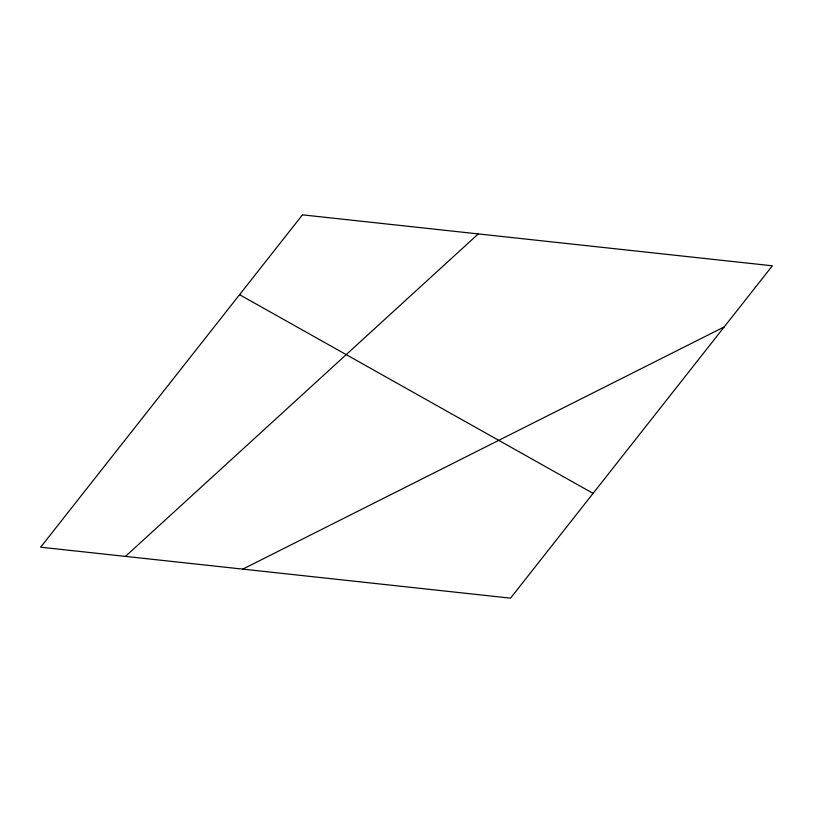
<?xml version="1.0" encoding="UTF-8"?>
<svg xmlns="http://www.w3.org/2000/svg" width="813" height="813" viewBox="0 0 813 813"><rect width="100%" height="100%" fill="white"/><g stroke="black" fill="none" stroke-linecap="round" stroke-linejoin="round"><path stroke-width="1.22" d="M125.446 556.397L478.278 233.91M242.792 569.12L724.2 326.928M239.571 294.682L593.084 493.369M302.456 214.845L40.65 547.2L510.544 598.155L772.35 265.8L302.456 214.845"/></g></svg>
